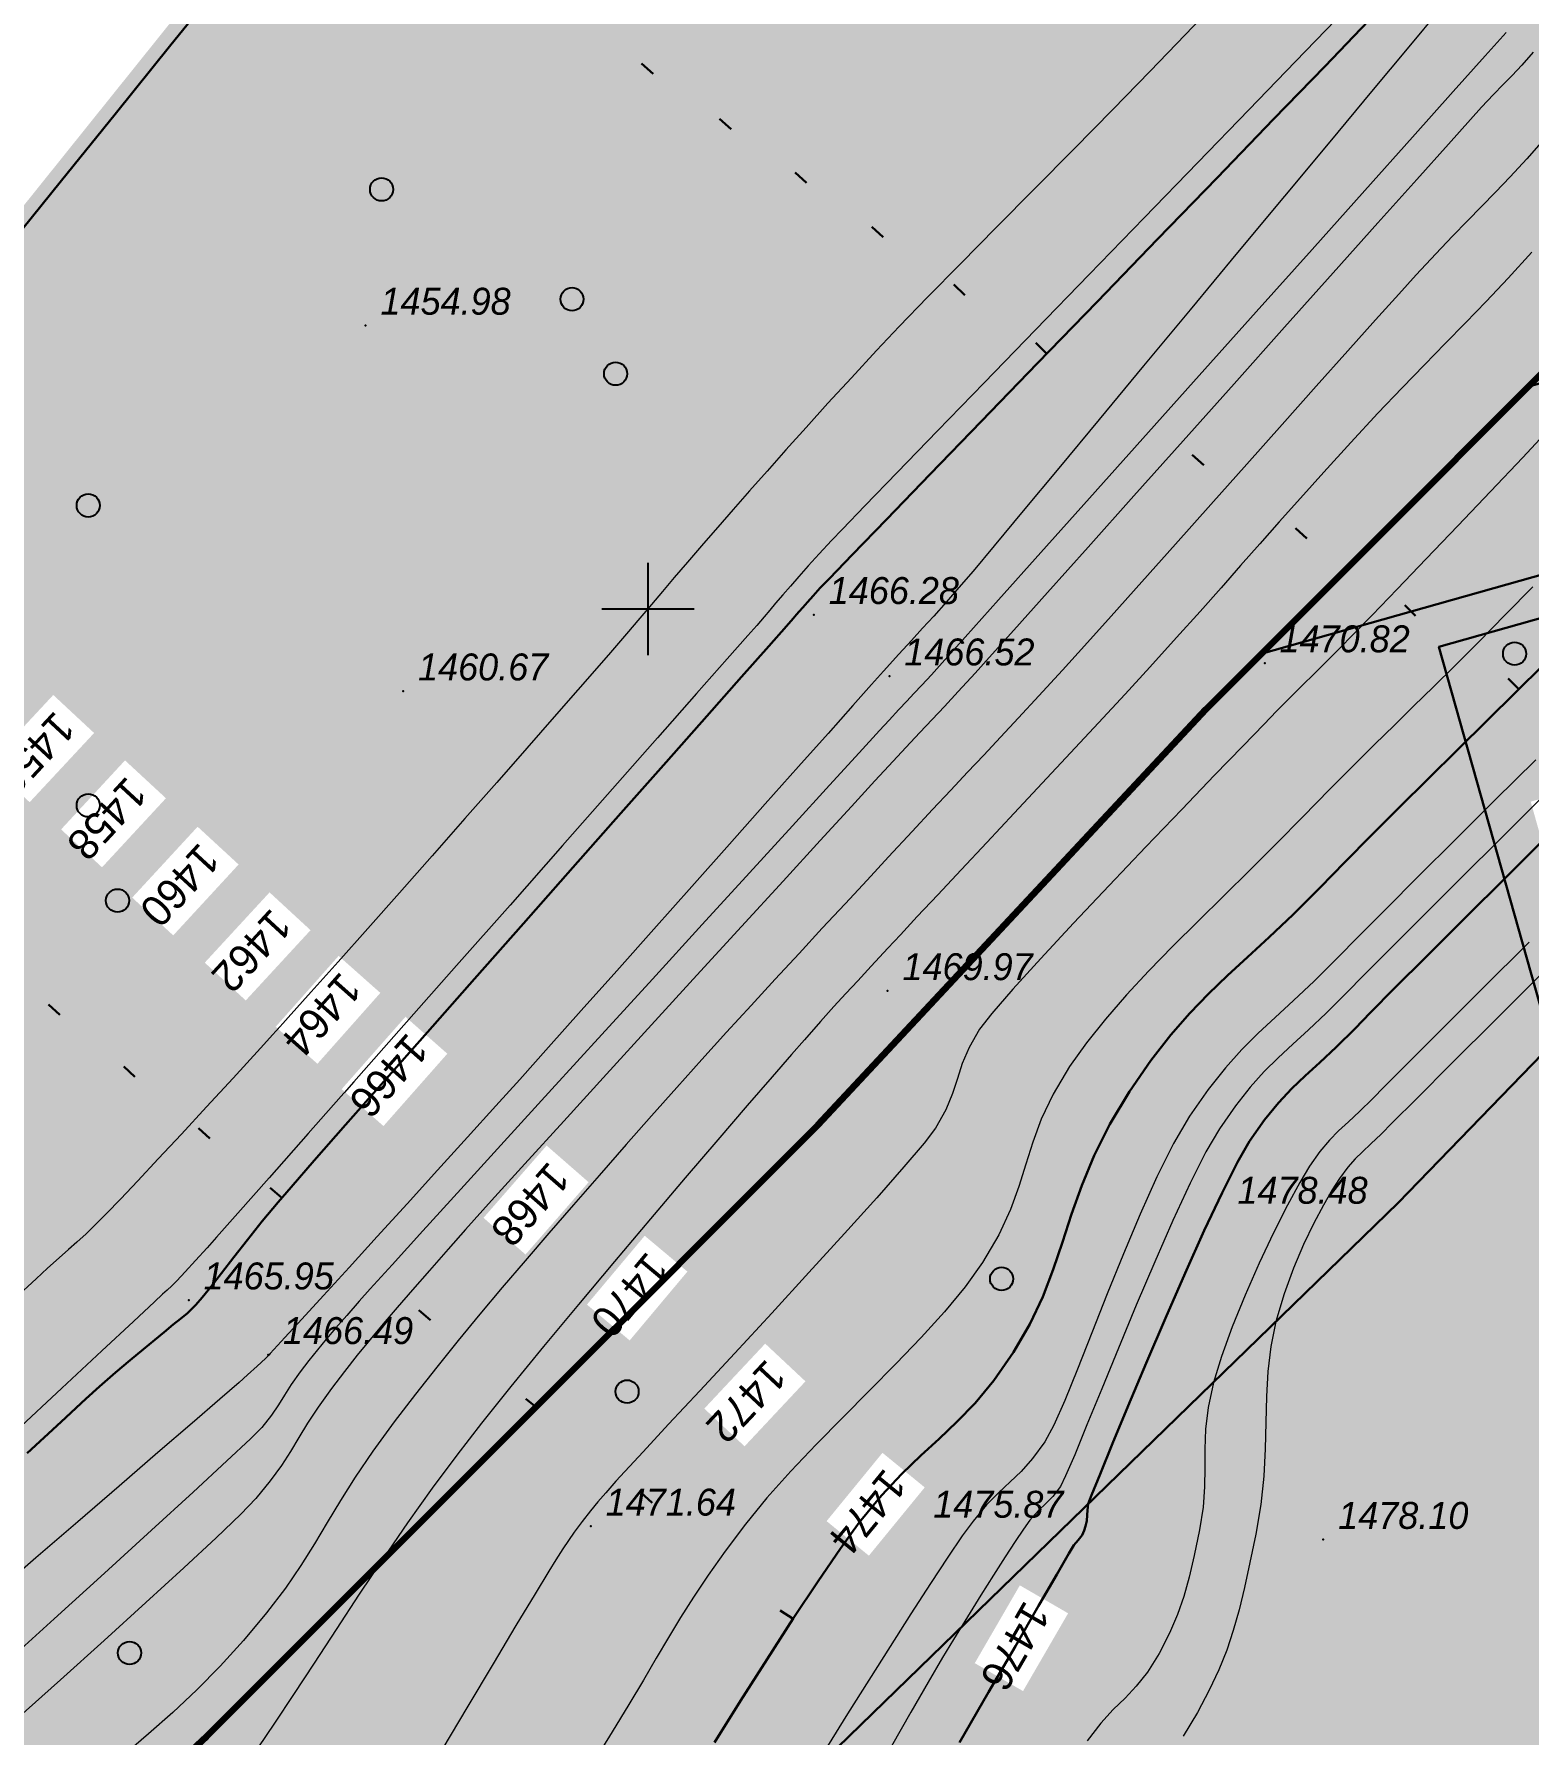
# Model space of a CAD drawing. Header units: millimetres. Extents: x 474337 to 1180020, y 4124662 to 4776603.
# Drawn here: x 704354 to 752906, y 4406961 to 4462213 of the extents above; entities that cross this region are included whole.
import ezdxf

# ---------------------------------------------------------------- set-up
doc = ezdxf.new("R2010")
doc.units = ezdxf.units.MM
doc.header["$PDMODE"] = 32
doc.header["$PDSIZE"] = 0.33
for name, color, linetype in [('(001) Сетка', 92, 'Continuous'), ('(004) Точки рельефа', 7, 'Continuous'), ('(031) Горизонтали', 42, 'Continuous'), ('(038) Деревья', 7, 'Continuous'), ('(040) Ограда', 7, 'Continuous')]:
    doc.layers.add(name, color=color, linetype=linetype)
doc.layers.add('(032) Горизонтали утолщенные', color=32, linetype='Continuous', lineweight=30)
doc.layers.add('(042) Бергштрих11', color=32, linetype='Continuous', lineweight=30)
doc.styles.add('D-431', font='')
doc.styles.add('P-131', font='')
doc.styles.get('D-431').set_extended_font_data('D431', italic=True)
doc.styles.get('P-131').set_extended_font_data('P131')
doc.linetypes.add('ОГРАДА_V_ПРОВ', pattern='A,2.5,["v",Standard,S=1,R=0,X=0,Y=0],5,["v",Standard,S=1,R=180,X=0,Y=0],2.5', length=10)

# ---------------------------------------------------------------- blocks, each defined once
blk = doc.blocks.new('d')
at = {"layer": '(038) Деревья'}
blk.add_ellipse((0, 0), major_axis=(0.265, 0.265), ratio=1, start_param=5.497787, end_param=11.780972, dxfattribs=at)
blk = doc.blocks.new('Setka')
at = {"layer": '(001) Сетка'}
for p, q in [((0, 1.5), (0, -1.5)), ((-1.5, 0), (1.5, 0))]:
    blk.add_line(p, q, dxfattribs=at)

msp = doc.modelspace()

# ---------------------------------------------------------------- hatches: boundary and pattern name
at = {"lineweight": 30}
h = msp.add_hatch(color=74, dxfattribs=at)
h.dxf.hatch_style = 1
h.paths.add_polyline_path([(633175, 4349371), (632445, 4350958), (636357, 4352757), (637141, 4351054), (640648, 4352543), (648947, 4356956), (669587, 4356956), (677876, 4361936), (686916, 4370366), (689024, 4372969), (689326, 4374683), (688120, 4377668), (687868, 4380547), (691128, 4386945), (699101, 4396791), (709954, 4406912), (729810, 4426767), (742406, 4440276), (758684, 4456553), (772811, 4469273), (783394, 4478802), (785866, 4481107), (794074, 4490889), (799709, 4497372), (803431, 4500076), (805225, 4502291), (806413, 4502565), (810168, 4501629), (811415, 4501716), (813289, 4504601), (813465, 4507957), (812972, 4511068), (818452, 4519193), (823656, 4525620), (832236, 4532567), (844049, 4539949), (853922, 4545649), (876870, 4557851), (908020, 4557851), (917859, 4544794), (924047, 4575388), (935917, 4597951), (965442, 4643567), (925088, 4624056), (916353, 4619712), (892616, 4615150), (870021, 4612401), (847687, 4604139), (831189, 4600503), (795360, 4594192), (785632, 4597934), (778244, 4576750), (768574, 4559771), (754716, 4534815), (737097, 4503664), (720556, 4477258), (698516, 4449781), (678903, 4431955), (663271, 4417420), (630887, 4381491), (612878, 4367449), (597764, 4350308), (601698, 4342800), (603635, 4339695), (581991, 4325721), (577817, 4320688), (569860, 4303729), (566258, 4292434), (567003, 4287025), (569794, 4277604), (568791, 4289068), (570228, 4292149), (573306, 4295568), (590395, 4304275), (594338, 4310347), (599670, 4313551), (605802, 4315080), (607943, 4326094), (611205, 4332781), (613371, 4335024), (616991, 4338773), (615686, 4344424), (632566, 4349112)])
at = {"lineweight": 30, "true_color": 0xababab}
h = msp.add_hatch(color=253, dxfattribs=at)
h.dxf.hatch_style = 1
edge = h.paths.add_edge_path()
edge.add_arc((846630, 4561555), 73175, 338.95055, 346.7582, ccw=False)
edge.add_line((914922, 4535273), (911663, 4528011))
edge.add_arc((846808, 4561435), 72961, 318.90504, 332.73521, ccw=False)
edge.add_arc((899642, 4515568), 3000, 224.5229, 315.8135, ccw=False)
edge.add_line((897503, 4513464), (864463, 4551254))
edge.add_line((864463, 4551254), (860836, 4549325))
edge.add_line((860836, 4549325), (895608, 4509554))
edge.add_arc((893205, 4507758), 3000, -36.0724, 36.7572, ccw=False)
edge.add_line((895629, 4505992), (866171, 4470218))
edge.add_arc((864010, 4472299), 3000, 225.8075, 316.0821, ccw=False)
edge.add_line((861919, 4470148), (818734, 4519541))
edge.add_line((818734, 4519541), (818452, 4519193))
edge.add_line((818452, 4519193), (816394, 4516141))
edge.add_line((816394, 4516141), (860071, 4466185))
edge.add_arc((857596, 4464489), 3000, -32.4344, 34.4299, ccw=False)
edge.add_line((860128, 4462880), (845305, 4444879))
edge.add_arc((842989, 4446786), 3000, 225, 320.5299, ccw=False)
edge.add_line((840868, 4444664), (817571, 4467961))
edge.add_arc((816157, 4466547), 2000, 45, 105.7638)
edge.add_line((815614, 4468472), (810446, 4467013))
edge.add_line((810446, 4467013), (808272, 4474712))
edge.add_line((808272, 4474712), (794799, 4470909))
edge.add_line((794799, 4470909), (796972, 4463210))
edge.add_line((796972, 4463210), (797663, 4464444))
edge.add_line((797663, 4464444), (796033, 4470218))
edge.add_line((796033, 4470218), (807582, 4473478))
edge.add_line((807582, 4473478), (809212, 4467704))
edge.add_line((809212, 4467704), (797663, 4464444))
edge.add_line((797663, 4464444), (796972, 4463210))
edge.add_line((796972, 4463210), (752899, 4450768))
edge.add_line((752899, 4450768), (744213, 4442082))
edge.add_line((744213, 4442082), (810151, 4460695))
edge.add_line((810151, 4460695), (811102, 4457327))
edge.add_line((811102, 4457327), (813027, 4457870))
edge.add_line((813027, 4457870), (812076, 4461239))
edge.add_line((812076, 4461239), (813858, 4461742))
edge.add_arc((814402, 4459817), 2000, 45, 105.7638, ccw=False)
edge.add_line((815816, 4461231), (837447, 4439600))
edge.add_arc((835326, 4437479), 3000, -39.4701, 45, ccw=False)
edge.add_line((837641, 4435572), (825729, 4421106))
edge.add_line((825729, 4421106), (817128, 4418678))
edge.add_line((817128, 4418678), (813751, 4430643))
edge.add_line((813751, 4430643), (813489, 4430465))
edge.add_line((813489, 4430465), (810217, 4429542))
edge.add_line((810217, 4429542), (809782, 4431081))
edge.add_line((809782, 4431081), (794846, 4426865))
edge.add_line((794846, 4426865), (795368, 4425016))
edge.add_arc((793960, 4410569), 14516, 77.9187, 84.4334, ccw=False)
edge.add_line((796998, 4424763), (796697, 4425829))
edge.add_line((796697, 4425829), (809901, 4429556))
edge.add_line((809901, 4429556), (813077, 4418307))
edge.add_arc((813584, 4435582), 17282, 232.8228, 268.3162, ccw=False)
edge.add_arc((793960, 4410569), 14516, 50.7638, 84.4334)
edge.add_line((795368, 4425016), (795349, 4425010))
edge.add_line((795349, 4425010), (795386, 4424877))
edge.add_line((795386, 4424877), (792249, 4423992))
edge.add_line((792249, 4423992), (792241, 4424020))
edge.add_line((792241, 4424020), (788391, 4422934))
edge.add_line((788391, 4422934), (788399, 4422905))
edge.add_line((788399, 4422905), (785262, 4422019))
edge.add_line((785262, 4422019), (785224, 4422153))
edge.add_line((785224, 4422153), (785205, 4422147))
edge.add_arc((793960, 4410569), 14516, 127.0942, 160.7638)
edge.add_arc((764153, 4421628), 17282, 303.2114, 338.7046, ccw=False)
edge.add_line((773619, 4407169), (770443, 4418418))
edge.add_line((770443, 4418418), (783647, 4422145))
edge.add_line((783647, 4422145), (783948, 4421079))
edge.add_arc((793960, 4410569), 14516, 127.0942, 133.6088, ccw=False)
edge.add_line((785205, 4422147), (784683, 4423996))
edge.add_line((784683, 4423996), (760700, 4417226))
edge.add_line((760700, 4417226), (759885, 4420113))
edge.add_line((759885, 4420113), (757961, 4419570))
edge.add_line((757961, 4419570), (756222, 4425729))
edge.add_line((756222, 4425729), (758147, 4426273))
edge.add_line((758147, 4426273), (756625, 4431662))
edge.add_line((756625, 4431662), (754701, 4431119))
edge.add_line((754701, 4431119), (752962, 4437278))
edge.add_line((752962, 4437278), (754887, 4437821))
edge.add_line((754887, 4437821), (754343, 4439746))
edge.add_line((754343, 4439746), (757760, 4440711))
edge.add_line((757760, 4440711), (757040, 4443261))
edge.add_line((757040, 4443261), (762429, 4444782))
edge.add_line((762429, 4444782), (763149, 4442232))
edge.add_line((763149, 4442232), (812472, 4456155))
edge.add_line((812472, 4456155), (813246, 4453412))
edge.add_line((813246, 4453412), (815796, 4454132))
edge.add_line((815796, 4454132), (816557, 4451438))
edge.add_line((816557, 4451438), (816846, 4451519))
edge.add_line((816846, 4451519), (817484, 4449257))
edge.add_line((817484, 4449257), (816570, 4448999))
edge.add_line((816570, 4448999), (818309, 4442840))
edge.add_line((818309, 4442840), (816384, 4442297))
edge.add_line((816384, 4442297), (818829, 4433635))
edge.add_line((818829, 4433635), (813054, 4432005))
edge.add_line((813054, 4432005), (813489, 4430465))
edge.add_line((813489, 4430465), (813751, 4430643))
edge.add_line((813751, 4430643), (822605, 4433142))
edge.add_line((822605, 4433142), (815433, 4458550))
edge.add_line((815433, 4458550), (811102, 4457327))
edge.add_line((811102, 4457327), (764185, 4444083))
edge.add_line((764185, 4444083), (763600, 4446152))
edge.add_line((763600, 4446152), (749983, 4442308))
edge.add_line((749983, 4442308), (757740, 4414832))
edge.add_line((757740, 4414832), (766594, 4417331))
edge.add_line((766594, 4417331), (769971, 4405366))
edge.add_line((769971, 4405366), (755467, 4401266))
edge.add_arc((757861, 4391958), 9611, 104.4217, 160.5835)
edge.add_line((748796, 4395153), (732354, 4346129))
edge.add_arc((729465, 4346937), 3000, 217.13, 344.3655, ccw=False)
edge.add_line((727073, 4345126), (704536, 4370904))
edge.add_line((704536, 4370904), (709806, 4375511))
edge.add_line((709806, 4375511), (707173, 4378522))
edge.add_line((707173, 4378522), (703409, 4375231))
edge.add_line((703409, 4375231), (700484, 4378577))
edge.add_line((700484, 4378577), (694461, 4373311))
edge.add_line((694461, 4373311), (698147, 4369095))
edge.add_line((698147, 4369095), (692877, 4364488))
edge.add_line((692877, 4364488), (695510, 4361477))
edge.add_line((695510, 4361477), (702286, 4367401))
edge.add_line((702286, 4367401), (726650, 4339533))
edge.add_arc((724261, 4337719), 3000, -25.6066, 37.2074, ccw=False)
edge.add_line((726966, 4336422), (703051, 4296775))
edge.add_arc((700608, 4298516), 3000, 284.004, 324.5226, ccw=False)
edge.add_arc((702314, 4289686), 6000, 99.4004, 114.7492)
edge.add_arc((698821, 4297970), 3000, 225.2666, 289.0719, ccw=False)
edge.add_line((696710, 4295839), (659800, 4338056))
edge.add_line((659800, 4338056), (662811, 4340688))
edge.add_line((662811, 4340688), (658354, 4345786))
edge.add_line((658354, 4345786), (652332, 4340521))
edge.add_line((652332, 4340521), (696718, 4289752))
edge.add_arc((694232, 4287990), 3047, -22.6604, 35.3267, ccw=False)
edge.add_line((697044, 4286817), (694123, 4282038))
edge.add_line((694123, 4282038), (683636, 4279308))
edge.add_line((683636, 4279308), (676831, 4275960))
edge.add_line((676831, 4275960), (665093, 4272980))
edge.add_line((665093, 4272980), (665247, 4271892))
edge.add_line((665247, 4271892), (652756, 4270586))
edge.add_line((652756, 4270586), (647043, 4269815))
edge.add_line((647043, 4269815), (646667, 4270703))
edge.add_line((646667, 4270703), (639481, 4269737))
edge.add_line((639481, 4269737), (640340, 4263755))
edge.add_line((640340, 4263755), (648547, 4264617))
edge.add_line((648547, 4264617), (669846, 4269535))
edge.add_line((669846, 4269535), (686295, 4271847))
edge.add_line((686295, 4271847), (694953, 4272300))
edge.add_line((694953, 4272300), (703359, 4278482))
edge.add_arc((704876, 4281071), 3000, 110.7792, 239.6422, ccw=False)
edge.add_arc((702314, 4289686), 6000, 284.4559, 323.9166)
edge.add_arc((709490, 4284259), 3000, 104.1085, 140.8735, ccw=False)
edge.add_line((708759, 4287168), (730309, 4291510))
edge.add_line((730309, 4291510), (737602, 4291510))
edge.add_line((737602, 4291510), (745207, 4292082))
edge.add_line((745207, 4292082), (744853, 4300533))
edge.add_line((744853, 4300533), (748184, 4300782))
edge.add_line((748184, 4300782), (748139, 4301380))
edge.add_line((748139, 4301380), (752527, 4301708))
edge.add_line((752527, 4301708), (752229, 4305697))
edge.add_line((752229, 4305697), (757215, 4306069))
edge.add_line((757215, 4306069), (756161, 4320184))
edge.add_line((756161, 4320184), (753169, 4319961))
edge.add_line((753169, 4319961), (751692, 4319595))
edge.add_line((751692, 4319595), (751785, 4318354))
edge.add_line((751785, 4318354), (754777, 4318577))
edge.add_line((754777, 4318577), (755560, 4308096))
edge.add_line((755560, 4308096), (752566, 4307873))
edge.add_line((752566, 4307873), (752616, 4307230))
edge.add_line((752616, 4307230), (750622, 4307081))
edge.add_line((750622, 4307081), (750920, 4303092))
edge.add_line((750920, 4303092), (746532, 4302764))
edge.add_line((746532, 4302764), (746577, 4302166))
edge.add_line((746577, 4302166), (743984, 4301972))
edge.add_line((743984, 4301972), (743939, 4302570))
edge.add_line((743939, 4302570), (739551, 4302242))
edge.add_line((739551, 4302242), (739253, 4306231))
edge.add_line((739253, 4306231), (737259, 4306082))
edge.add_line((737259, 4306082), (736335, 4318448))
edge.add_line((736335, 4318448), (742318, 4318895))
edge.add_line((742318, 4318895), (742281, 4319394))
edge.add_line((742281, 4319394), (742905, 4320443))
edge.add_line((742905, 4320443), (744899, 4320592))
edge.add_line((744899, 4320592), (745672, 4319647))
edge.add_line((745672, 4319647), (745709, 4319148))
edge.add_line((745709, 4319148), (751692, 4319595))
edge.add_line((751692, 4319595), (753169, 4319961))
edge.add_line((753169, 4319961), (753076, 4321203))
edge.add_line((753076, 4321203), (746725, 4320728))
edge.add_line((746725, 4320728), (745566, 4322146))
edge.add_line((745566, 4322146), (742014, 4321881))
edge.add_line((742014, 4321881), (741079, 4320306))
edge.add_line((741079, 4320306), (734727, 4319832))
edge.add_line((734727, 4319832), (736178, 4300410))
edge.add_line((736178, 4300410), (731830, 4300020))
edge.add_line((731830, 4300020), (732178, 4296180))
edge.add_line((732178, 4296180), (712868, 4292077))
edge.add_arc((712518, 4295056), 3000, 152.4555, 276.6998, ccw=False)
edge.add_line((709858, 4296443), (728947, 4328090))
edge.add_line((728947, 4328090), (737248, 4341852))
edge.add_line((737248, 4341852), (754628, 4393186))
edge.add_arc((757551, 4392511), 3000, 103.3857, 167.0003, ccw=False)
edge.add_line((756856, 4395429), (776555, 4400990))
edge.add_line((776555, 4400990), (778608, 4401569))
edge.add_line((778608, 4401569), (785073, 4403394))
edge.add_arc((793330, 4412799), 12516, 228.7168, 342.8108)
edge.add_line((805287, 4409101), (811751, 4410925))
edge.add_line((811751, 4410925), (813805, 4411505))
edge.add_line((813805, 4411505), (828712, 4415713))
edge.add_arc((829328, 4412777), 3000, 38.6211, 101.8582, ccw=False)
edge.add_line((831672, 4414650), (881499, 4357658))
edge.add_arc((879138, 4355808), 3000, -88.4843, 38.0734, ccw=False)
edge.add_line((879217, 4352809), (891486, 4356908))
edge.add_arc((889489, 4359147), 3000, 217.5619, 311.7461, ccw=False)
edge.add_line((887111, 4357318), (833941, 4418132))
edge.add_arc((836368, 4419896), 3000, 146.8801, 216.0119, ccw=False)
edge.add_line((833855, 4421535), (863339, 4457341))
edge.add_arc((865574, 4455339), 3000, 44.3167, 138.1476, ccw=False)
edge.add_line((867721, 4457435), (923483, 4393654))
edge.add_line((923483, 4393654), (925932, 4396930))
edge.add_line((925932, 4396930), (869568, 4461398))
edge.add_arc((871998, 4463158), 3000, 145.9955, 215.9097, ccw=False)
edge.add_line((869511, 4464836), (899025, 4500676))
edge.add_arc((901198, 4498608), 3000, 44.0403, 136.4148, ccw=False)
edge.add_line((903354, 4500694), (933899, 4465758))
edge.add_arc((931511, 4463941), 3000, 0.9579, 37.2764, ccw=False)
edge.add_line((934511, 4463991), (931120, 4398983))
edge.add_arc((928120, 4398983), 3000, -136.8264, 0, ccw=False)
edge.add_line((925932, 4396930), (923483, 4393654))
edge.add_arc((921083, 4391854), 3000, -38.3059, 36.865, ccw=False)
edge.add_line((923437, 4389995), (891486, 4356908))
edge.add_line((891486, 4356908), (879217, 4352809))
edge.add_line((879217, 4352809), (814888, 4352574))
edge.add_line((814888, 4352574), (813746, 4353711))
edge.add_line((813746, 4353711), (817312, 4357291))
edge.add_line((817312, 4357291), (816782, 4359168))
edge.add_line((816782, 4359168), (812542, 4354911))
edge.add_line((812542, 4354911), (810569, 4356876))
edge.add_line((810569, 4356876), (808967, 4356778))
edge.add_line((808967, 4356778), (813194, 4352568))
edge.add_line((813194, 4352568), (796664, 4352507))
edge.add_arc((796894, 4343510), 9000, 91.4667, 154.1763)
edge.add_line((788793, 4347431), (783940, 4335881))
edge.add_line((783940, 4335881), (772511, 4291780))
edge.add_arc((728781, 4294253), 43799, 325.1348, 356.7639, ccw=False)
edge.add_line((764719, 4269215), (758526, 4257901))
edge.add_line((758526, 4257901), (750513, 4251709))
edge.add_line((750513, 4251709), (749940, 4251152))
edge.add_line((749940, 4251152), (747140, 4251095))
edge.add_line((747140, 4251095), (741078, 4252609))
edge.add_line((741078, 4252609), (738521, 4253544))
edge.add_line((738521, 4253544), (734561, 4255492))
edge.add_line((734561, 4255492), (728743, 4260608))
edge.add_line((728743, 4260608), (731893, 4264483))
edge.add_line((731893, 4264483), (726481, 4268647))
edge.add_line((726481, 4268647), (726181, 4268299))
edge.add_line((726181, 4268299), (714482, 4278402))
edge.add_line((714482, 4278402), (710244, 4275551))
edge.add_line((710244, 4275551), (703359, 4278482))
edge.add_line((703359, 4278482), (694953, 4272300))
edge.add_line((694953, 4272300), (698655, 4271846))
edge.add_line((698655, 4271846), (700577, 4271258))
edge.add_line((700577, 4271258), (705283, 4268756))
edge.add_line((705283, 4268756), (725662, 4253949))
edge.add_line((725662, 4253949), (730039, 4249089))
edge.add_line((730039, 4249089), (733169, 4246730))
edge.add_line((733169, 4246730), (742012, 4244851))
edge.add_line((742012, 4244851), (746646, 4244199))
edge.add_line((746646, 4244199), (747370, 4244225))
edge.add_line((747370, 4244225), (761633, 4255247))
edge.add_line((761633, 4255247), (768126, 4267110))
edge.add_arc((728781, 4294253), 47799, 325.3989, 356.2796)
edge.add_line((776480, 4291151), (787739, 4334598))
edge.add_line((787739, 4334598), (792434, 4345769))
edge.add_arc((796894, 4343510), 5000, 91.8962, 153.1405, ccw=False)
edge.add_line((796729, 4348507), (889261, 4348846))
edge.add_line((889261, 4348846), (934962, 4396171))
edge.add_line((934962, 4396171), (940611, 4503952))
edge.add_arc((933611, 4503957), 7000, 359.9657, 395.1615)
edge.add_line((939334, 4507988), (937696, 4510161))
edge.add_line((937696, 4510161), (941689, 4513170))
edge.add_line((941689, 4513170), (934467, 4522754))
edge.add_line((934467, 4522754), (930474, 4519745))
edge.add_line((930474, 4519745), (926903, 4524484))
edge.add_line((926903, 4524484), (922525, 4523647))
edge.add_line((922525, 4523647), (936092, 4505642))
edge.add_arc((933611, 4503957), 3000, 1.5308, 34.1915, ccw=False)
edge.add_line((936610, 4504037), (935234, 4477793))
edge.add_arc((932269, 4478250), 3000, 224.1493, 351.2398, ccw=False)
edge.add_line((930117, 4476160), (905225, 4504632))
edge.add_arc((907637, 4506416), 3000, 141.5212, 216.4928, ccw=False)
edge.add_line((905288, 4508282), (917989, 4523706))
edge.add_arc((920231, 4521713), 3000, 40.1218, 138.3797, ccw=False)
edge.add_line((922525, 4523647), (926903, 4524484))
edge.add_arc((929486, 4526009), 3000, 136.9754, 210.5573, ccw=False)
edge.add_arc((922275, 4533630), 7500, 311.9949, 332.1855)
edge.add_line((928908, 4530131), (917859, 4544794))
at = {"lineweight": 30}
h = msp.add_hatch(color=74, dxfattribs=at)
h.dxf.hatch_style = 1
edge = h.paths.add_edge_path()
edge.add_line((698978, 4377261), (700484, 4378577))
edge.add_line((700484, 4378577), (703409, 4375231))
edge.add_line((703409, 4375231), (707173, 4378522))
edge.add_line((707173, 4378522), (718014, 4388000))
edge.add_line((718014, 4388000), (721700, 4383785))
edge.add_line((721700, 4383785), (720194, 4382468))
edge.add_line((720194, 4382468), (723222, 4379005))
edge.add_line((723222, 4379005), (715393, 4372160))
edge.add_line((715393, 4372160), (712365, 4375623))
edge.add_line((712365, 4375623), (710859, 4374306))
edge.add_line((710859, 4374306), (709806, 4375511))
edge.add_line((709806, 4375511), (704536, 4370904))
edge.add_line((704536, 4370904), (714541, 4359460))
edge.add_line((714541, 4359460), (719811, 4364068))
edge.add_line((719811, 4364068), (730652, 4373546))
edge.add_line((730652, 4373546), (734338, 4369330))
edge.add_line((734338, 4369330), (732832, 4368014))
edge.add_line((732832, 4368014), (735860, 4364551))
edge.add_line((735860, 4364551), (728030, 4357705))
edge.add_line((728030, 4357705), (725002, 4361168))
edge.add_line((725002, 4361168), (723497, 4359852))
edge.add_line((723497, 4359852), (722443, 4361056))
edge.add_line((722443, 4361056), (717174, 4356449))
edge.add_line((717174, 4356449), (727073, 4345126))
edge.add_arc((729465, 4346937), 3000, 217.13, 344.3655)
edge.add_line((732354, 4346129), (748796, 4395153))
edge.add_arc((757861, 4391958), 9611, 104.4217, 160.5835, ccw=False)
edge.add_line((755467, 4401266), (769971, 4405366))
edge.add_line((769971, 4405366), (766594, 4417331))
edge.add_line((766594, 4417331), (757740, 4414832))
edge.add_line((757740, 4414832), (749983, 4442308))
edge.add_line((749983, 4442308), (763600, 4446152))
edge.add_line((763600, 4446152), (764185, 4444083))
edge.add_line((764185, 4444083), (811102, 4457327))
edge.add_line((811102, 4457327), (810151, 4460695))
edge.add_line((810151, 4460695), (744213, 4442082))
edge.add_line((744213, 4442082), (742406, 4440276))
edge.add_line((742406, 4440276), (729810, 4426767))
edge.add_line((729810, 4426767), (709954, 4406912))
edge.add_line((709954, 4406912), (699101, 4396791))
edge.add_line((699101, 4396791), (691128, 4386945))
edge.add_line((691128, 4386945), (690901, 4386499))
edge.add_line((690901, 4386499), (698978, 4377261))
edge = h.paths.add_edge_path()
edge.add_arc((842989, 4446786), 3000, 225, 320.5299)
edge.add_line((845305, 4444879), (860128, 4462880))
edge.add_arc((857596, 4464489), 3000, 327.5656, 394.4299)
edge.add_line((860071, 4466185), (857994, 4468560))
edge.add_line((857994, 4468560), (851219, 4462636))
edge.add_line((851219, 4462636), (851614, 4462184))
edge.add_line((851614, 4462184), (843784, 4455339))
edge.add_line((843784, 4455339), (840756, 4458802))
edge.add_line((840756, 4458802), (839251, 4457485))
edge.add_line((839251, 4457485), (835565, 4461701))
edge.add_line((835565, 4461701), (846406, 4471179))
edge.add_line((846406, 4471179), (850092, 4466963))
edge.add_line((850092, 4466963), (855361, 4471571))
edge.add_line((855361, 4471571), (845357, 4483014))
edge.add_line((845357, 4483014), (838581, 4477090))
edge.add_line((838581, 4477090), (838976, 4476639))
edge.add_line((838976, 4476639), (831147, 4469793))
edge.add_line((831147, 4469793), (828119, 4473256))
edge.add_line((828119, 4473256), (826613, 4471940))
edge.add_line((826613, 4471940), (822927, 4476156))
edge.add_line((822927, 4476156), (833768, 4485634))
edge.add_line((833768, 4485634), (837454, 4481418))
edge.add_line((837454, 4481418), (842724, 4486025))
edge.add_line((842724, 4486025), (832719, 4497469))
edge.add_line((832719, 4497469), (825944, 4491545))
edge.add_line((825944, 4491545), (826339, 4491093))
edge.add_line((826339, 4491093), (818509, 4484248))
edge.add_line((818509, 4484248), (815481, 4487711))
edge.add_line((815481, 4487711), (813976, 4486394))
edge.add_line((813976, 4486394), (810290, 4490610))
edge.add_line((810290, 4490610), (821131, 4500088))
edge.add_line((821131, 4500088), (824817, 4495873))
edge.add_line((824817, 4495873), (830087, 4500480))
edge.add_line((830087, 4500480), (816394, 4516141))
edge.add_line((816394, 4516141), (812972, 4511068))
edge.add_line((812972, 4511068), (813465, 4507957))
edge.add_line((813465, 4507957), (813289, 4504601))
edge.add_line((813289, 4504601), (811415, 4501716))
edge.add_line((811415, 4501716), (810168, 4501629))
edge.add_line((810168, 4501629), (806413, 4502565))
edge.add_line((806413, 4502565), (805225, 4502291))
edge.add_line((805225, 4502291), (803431, 4500076))
edge.add_line((803431, 4500076), (799709, 4497372))
edge.add_line((799709, 4497372), (794074, 4490889))
edge.add_line((794074, 4490889), (785866, 4481107))
edge.add_line((785866, 4481107), (783394, 4478802))
edge.add_line((783394, 4478802), (772811, 4469273))
edge.add_line((772811, 4469273), (758684, 4456553))
edge.add_line((758684, 4456553), (752899, 4450768))
edge.add_line((752899, 4450768), (796972, 4463210))
edge.add_line((796972, 4463210), (794799, 4470909))
edge.add_line((794799, 4470909), (808272, 4474712))
edge.add_line((808272, 4474712), (810446, 4467013))
edge.add_line((810446, 4467013), (815614, 4468472))
edge.add_arc((816157, 4466547), 2000, 45, 105.7638, ccw=False)
edge.add_line((817571, 4467961), (840868, 4444664))

# ---------------------------------------------------------------- linework, layer by layer
at = {"layer": '(004) Точки рельефа', "linetype": 'ByBlock', "lineweight": -2}
for p in [(715123, 4452748, 1453472), (729682, 4443350, 1464772), (744323, 4441782, 1469306), (732135, 4441355, 1465009), (716343, 4440868, 1459159), (732077, 4431132, 1468458), (748657, 4424245, 1476967), (709378, 4421086, 1464443), (711956, 4419311, 1464979), (722439, 4413739, 1470131), (738067, 4413956, 1474361), (746227, 4413308, 1476588)]:
    msp.add_point(p, dxfattribs=at)
at = {"layer": '(031) Горизонтали', "color": 42, "linetype": 'Continuous', "lineweight": 0}
for points, elevation in [([(752910, 4432716), (751380, 4431189), (750048, 4429859), (748973, 4428784), (748211, 4428021), (747822, 4427626), (747400, 4427209), (747042, 4426878), (746725, 4426585), (746425, 4426280), (746117, 4425915), (745779, 4425441), (745459, 4424909), (745061, 4424169), (744614, 4423276), (744147, 4422283), (743689, 4421246), (743268, 4420220), (742915, 4419258), (742657, 4418416), (742484, 4417604), (742400, 4416894), (742374, 4416250), (742374, 4415637), (742367, 4415019), (742322, 4414361), (742205, 4413628), (742030, 4412794), (741868, 4412088), (741696, 4411462), (741492, 4410872), (741232, 4410270), (740893, 4409611), (740517, 4409004), (740152, 4408545), (739786, 4408162), (739406, 4407786), (739001, 4407345), (738557, 4406768)], 1475490), ([(753508, 4431883), (751837, 4430215), (750395, 4428775), (749248, 4427629), (748462, 4426843), (748104, 4426482), (747775, 4426158), (747503, 4425908), (747260, 4425675), (747019, 4425403), (746753, 4425036), (746518, 4424664), (746234, 4424176), (745917, 4423583), (745587, 4422896), (745261, 4422127), (744955, 4421287), (744688, 4420389), (744520, 4419582), (744425, 4418771), (744378, 4417951), (744356, 4417115), (744334, 4416257), (744290, 4415369), (744199, 4414447), (744037, 4413482), (743844, 4412560), (743667, 4411751), (743491, 4411027), (743302, 4410359), (743088, 4409719), (742832, 4409080), (742522, 4408412), (742143, 4407688), (741677, 4406923)], 1475990)]:
    msp.add_lwpolyline(points, dxfattribs=dict(at, elevation=elevation))
at = {"layer": '(032) Горизонтали утолщенные', "color": 32, "linetype": 'Continuous', "lineweight": 30, "elevation": 1446490}
msp.add_lwpolyline([(703630, 4455451), (705247, 4457454), (706987, 4459611), (708802, 4461860), (710641, 4464140)], dxfattribs=at)
at = {"layer": '(040) Ограда', "linetype": 'ОГРАДА_V_ПРОВ', "elevation": 1477390, "flags": 128}
msp.add_lwpolyline([(791734, 4465641), (770795, 4447101), (748657, 4424245), (704494, 4381337), (704494, 4381337), (664554, 4352300), (643132, 4345328)], dxfattribs=at)
at = {"layer": '(042) Бергштрих11', "color": 32, "linetype": 'Continuous', "lineweight": 30}
for p, q in [((724464, 4460923, 1454490), (724088, 4461253, 1454490)), ((726990, 4459126, 1456490), (726618, 4459460, 1456490)), ((729446, 4457379, 1458490), (729074, 4457713, 1458490)), ((731934, 4455609, 1460490), (731566, 4455947, 1460490)), ((734584, 4453725, 1462490), (734227, 4454075, 1462490)), ((737248, 4451830, 1464490), (736889, 4452177, 1464490)), ((742341, 4448207, 1466490), (741968, 4448540, 1466490)), ((745692, 4445824, 1468490), (745323, 4446161, 1468490)), ((749226, 4443310, 1470490), (748870, 4443661, 1470490)), ((752577, 4440927, 1472490), (752226, 4441282, 1472490)), ((705188, 4430353, 1458490), (704822, 4430694, 1458490)), ((707633, 4428339, 1460490), (707267, 4428680, 1460490)), ((710068, 4426334, 1462490), (709700, 4426673, 1462490)), ((712403, 4424412, 1464490), (712024, 4424738, 1464490)), ((717231, 4420436, 1466490), (716846, 4420755, 1466490)), ((720720, 4417563, 1468490), (720330, 4417876, 1468490)), ((724434, 4414505, 1470490), (724066, 4414843, 1470490)), ((729009, 4410738, 1472490), (728589, 4411009, 1472490))]:
    msp.add_line(p, q, dxfattribs=at)
at = {"lineweight": 30, "elevation": 1369405}
msp.add_lwpolyline([(825729, 4421106), (837641, 4435572, 0.386219), (837447, 4439600), (815816, 4461231, 0.271524), (813858, 4461742), (812076, 4461239), (813027, 4457870), (811102, 4457327), (810151, 4460695), (744213, 4442082), (752899, 4450768), (796972, 4463210), (794799, 4470909), (808272, 4474712), (810446, 4467013), (815614, 4468472, -0.271524), (817571, 4467961), (840868, 4444664, 0.442773), (845305, 4444879), (860128, 4462880)], format="xyb", dxfattribs=at)
at = {"lineweight": 30, "elevation": 1453698}
msp.add_lwpolyline([(769971, 4405366), (766594, 4417331), (757740, 4414832), (749983, 4442308), (763600, 4446152), (764185, 4444083), (815433, 4458550), (822605, 4433142), (813751, 4430643), (817128, 4418678)], dxfattribs=at)

# ---------------------------------------------------------------- block references
at = {"layer": '(001) Сетка', "xscale": 999.9999999813735, "yscale": 999.9999999813735, "zscale": 999.9999999813735}
msp.add_blockref('Setka', (724291, 4443540, -1510), dxfattribs=at)
at = {"layer": '(038) Деревья', "linetype": 'Continuous', "xscale": 999.9999999813735, "yscale": 999.9999999813735, "zscale": 999.9999999813735}
for p in [(715641, 4457165, -1510), (721826, 4453600, -1510), (723242, 4451177, -1510), (706114, 4446899, -1510), (752438, 4442085, -1510), (735778, 4421777, -1510), (723616, 4418114, -1510), (707455, 4409625, -1510)]:
    msp.add_blockref('d', p, dxfattribs=at)

# ---------------------------------------------------------------- texts
at = {"layer": '(004) Точки рельефа', "linetype": 'ByBlock', "char_height": 875, "attachment_point": 4, "rotation": 0, "style": 'D-431'}
for s, insert in [('1454.98', (715605, 4453527, 1453472)), ('1466.28', (730164, 4444129, 1464772)), ('1470.82', (744805, 4442561, 1469306)), ('1466.52', (732617, 4442134, 1465009)), ('1460.67', (716825, 4441647, 1459159)), ('1469.97', (732559, 4431911, 1468458)), ('1478.48', (743438, 4424648, 1476967)), ('1465.95', (709860, 4421865, 1464443)), ('1466.49', (712438, 4420090, 1464979)), ('1471.64', (722920, 4414518, 1470131)), ('1475.87', (733557, 4414449, 1474361)), ('1478.10', (746709, 4414087, 1476588))]:
    msp.add_mtext(s, dxfattribs=dict(at, insert=insert))

# ---------------------------------------------------------------- next in the draw order: wipeouts: each hides what was drawn before it
for points, z in [([(704979, 4440743), (702885, 4438494), (704211, 4437260), (706305, 4439508)], 1454490), ([(721002, 4426107), (718952, 4423759), (720317, 4422568), (722366, 4424917)], 1466490), ([(728100, 4419673), (726123, 4417563), (727431, 4416338), (729408, 4418448)], 1470490), ([(731909, 4416126), (730095, 4413908), (731468, 4412785), (733282, 4415003)], 1472490), ([(736371, 4411822), (734907, 4409294), (736474, 4408387), (737938, 4410914)], 1474490)]:
    msp.add_wipeout(points).translate(0, 0, z).dxf.layer = '(032) Горизонтали утолщенные'

# ---------------------------------------------------------------- next in the draw order: linework, layer by layer
at = {"layer": '(031) Горизонтали', "color": 42, "linetype": 'Continuous', "lineweight": 0}
for points, elevation in [([(753124, 4438635), (751802, 4437323), (750519, 4436048), (749320, 4434854), (748252, 4433786), (747360, 4432888), (746690, 4432204), (745929, 4431443), (745261, 4430814), (744663, 4430267), (744110, 4429753), (743579, 4429224), (743046, 4428632), (742489, 4427926), (741882, 4427059), (741360, 4426173), (740820, 4425095), (740274, 4423883), (739733, 4422595), (739206, 4421288), (738707, 4420020), (738243, 4418849), (737828, 4417831), (737471, 4417025), (737184, 4416488), (736787, 4415938), (736417, 4415524), (736057, 4415179), (735687, 4414838), (735291, 4414438), (734852, 4413911), (734502, 4413427), (734033, 4412735), (733468, 4411879), (732834, 4410899), (732157, 4409839), (731461, 4408741), (730774, 4407647), (730119, 4406600)], 1473490), ([(753434, 4437520), (752023, 4436117), (750680, 4434780), (749454, 4433557), (748395, 4432498), (747551, 4431649), (746973, 4431059), (746322, 4430408), (745750, 4429869), (745237, 4429401), (744763, 4428961), (744309, 4428508), (743853, 4428001), (743376, 4427397), (742857, 4426655), (742416, 4425900), (741903, 4424882), (741340, 4423668), (740750, 4422327), (740153, 4420925), (739573, 4419530), (739032, 4418210), (738551, 4417033), (738152, 4416066), (737858, 4415376), (737691, 4415033), (737443, 4414706), (737212, 4414476), (736972, 4414251), (736699, 4413937), (736493, 4413650), (736220, 4413247), (735892, 4412743), (735517, 4412157), (735107, 4411504), (734669, 4410802), (734215, 4410068), (733860, 4409476), (733393, 4408674), (732832, 4407703), (732200, 4406603)], 1473990)]:
    msp.add_lwpolyline(points, dxfattribs=dict(at, elevation=elevation))
at = {"layer": '(032) Горизонтали утолщенные', "color": 32, "linetype": 'Continuous', "lineweight": 30}
for points, elevation in [([(753383, 4441724), (752482, 4440832), (751545, 4439909), (750591, 4438968), (749636, 4438024), (748695, 4437090), (747785, 4436181), (746923, 4435311), (746125, 4434493), (745249, 4433615), (744470, 4432874), (743765, 4432227), (743114, 4431630), (742496, 4431040), (741890, 4430412), (741275, 4429703), (740630, 4428870), (739934, 4427868), (739288, 4426799), (738783, 4425784), (738383, 4424815), (738053, 4423881), (737755, 4422973), (737453, 4422080), (737113, 4421193), (736697, 4420302), (736169, 4419398), (735523, 4418480), (734915, 4417744), (734328, 4417132), (733746, 4416584), (733154, 4416042), (732536, 4415447), (731875, 4414739), (731157, 4413860), (730542, 4413018), (729817, 4411960), (729013, 4410744), (728162, 4409427), (727298, 4408065), (726453, 4406716)], 1472490), ([(753658, 4436317), (752186, 4434852), (750810, 4433480), (749579, 4432251), (748543, 4431215), (747752, 4430420), (747256, 4429915), (746642, 4429304), (746112, 4428809), (745640, 4428377), (745200, 4427957), (744769, 4427497), (744321, 4426946), (743831, 4426250), (743437, 4425568), (742937, 4424573), (742360, 4423345), (741737, 4421959), (741097, 4420497), (740471, 4419034), (739889, 4417651), (739380, 4416424), (738975, 4415432), (738703, 4414755), (738594, 4414469), (738563, 4414268), (738562, 4414102), (738542, 4413918), (738504, 4413741), (738460, 4413602), (738392, 4413457), (738264, 4413290), (738123, 4413130), (737965, 4412861), (737570, 4412178), (736977, 4411151), (736226, 4409851), (735356, 4408348), (734406, 4406714)], 1474490)]:
    msp.add_lwpolyline(points, dxfattribs=dict(at, elevation=elevation))

# ---------------------------------------------------------------- next in the draw order: texts
at = {"layer": '(032) Горизонтали утолщенные', "style": 'P-131'}
for s, rotation, p in [('1468', 228.8856, (721080, 4425636, 1466490)), ('1472', 226.8662, (728147, 4419212, 1470490)), ('1474', 230.7252, (731987, 4415669, 1472490)), ('1476', 239.9253, (736538, 4411374, 1474490))]:
    msp.add_text(s, height=1000, rotation=rotation, dxfattribs=at).set_placement(p)

# ---------------------------------------------------------------- next in the draw order: wipeouts: each hides what was drawn before it
for points, z in [([(707309, 4438619), (705233, 4436376), (706562, 4435146), (708638, 4437389)], 1456490), ([(724187, 4423177), (722311, 4420941), (723699, 4419777), (725574, 4422014)], 1468490)]:
    msp.add_wipeout(points).translate(0, 0, z).dxf.layer = '(032) Горизонтали утолщенные'

# ---------------------------------------------------------------- next in the draw order: linework, layer by layer
at = {"layer": '(031) Горизонтали', "color": 42, "linetype": 'Continuous', "lineweight": 0, "elevation": 1471490}
msp.add_lwpolyline([(753026, 4444257), (752142, 4443353), (751262, 4442457), (750493, 4441685), (749803, 4441004), (749161, 4440376), (748534, 4439765), (747892, 4439137), (747203, 4438454), (746436, 4437681), (745559, 4436782), (744705, 4435914), (743847, 4435061), (742995, 4434224), (742157, 4433400), (741344, 4432588), (740565, 4431788), (739830, 4430998), (739149, 4430217), (738531, 4429444), (737986, 4428678), (737449, 4427778), (737067, 4426969), (736789, 4426219), (736563, 4425499), (736338, 4424778), (736063, 4424026), (735686, 4423212), (735154, 4422308), (734592, 4421523), (733921, 4420710), (733165, 4419874), (732347, 4419020), (731491, 4418153), (730620, 4417279), (729758, 4416402), (728929, 4415528), (728155, 4414662), (727462, 4413809), (726804, 4412930), (726250, 4412151), (725775, 4411443), (725353, 4410777), (724957, 4410125), (724563, 4409456), (724145, 4408743), (723677, 4407956), (723133, 4407067), (722504, 4406045)], dxfattribs=at)

# ---------------------------------------------------------------- next in the draw order: block references
at = {"layer": '(038) Деревья', "linetype": 'Continuous', "xscale": 999.9999999813735, "yscale": 999.9999999813735, "zscale": 999.9999999813735}
msp.add_blockref('d', (706114, 4437155, -1510), dxfattribs=at)

# ---------------------------------------------------------------- next in the draw order: texts
at = {"layer": '(032) Горизонтали утолщенные', "style": 'P-131'}
for s, rotation, p in [('1456', 227.0343, (705042, 4440269, 1454490)), ('1470', 230.0216, (724274, 4422708, 1468490))]:
    msp.add_text(s, height=1000, rotation=rotation, dxfattribs=at).set_placement(p)

# ---------------------------------------------------------------- next in the draw order: wipeouts: each hides what was drawn before it
msp.add_wipeout([(709667, 4436464), (707543, 4434162), (708875, 4432934), (710998, 4435237)]).translate(0, 0, 1458490).dxf.layer = '(032) Горизонтали утолщенные'

# ---------------------------------------------------------------- next in the draw order: block references
at = {"layer": '(038) Деревья', "linetype": 'Continuous', "xscale": 999.9999999813735, "yscale": 999.9999999813735, "zscale": 999.9999999813735}
msp.add_blockref('d', (707066, 4434065, -1510), dxfattribs=at)

# ---------------------------------------------------------------- next in the draw order: texts
at = {"layer": '(032) Горизонтали утолщенные', "style": 'P-131'}
msp.add_text('1458', height=1000, rotation=227.2104, dxfattribs=at).set_placement((707373, 4438145, 1456490))

# ---------------------------------------------------------------- next in the draw order: wipeouts: each hides what was drawn before it
msp.add_wipeout([(712003, 4434331), (709899, 4432048), (711230, 4430821), (713334, 4433103)]).translate(0, 0, 1460490).dxf.layer = '(032) Горизонтали утолщенные'

# ---------------------------------------------------------------- next in the draw order: texts
msp.add_text('1460', height=1000, rotation=227.3161, dxfattribs=at).set_placement((709732, 4435991, 1458490))

# ---------------------------------------------------------------- next in the draw order: wipeouts: each hides what was drawn before it
msp.add_wipeout([(714247, 4432268), (712203, 4429966), (713558, 4428764), (715601, 4431066)]).translate(0, 0, 1462490).dxf.layer = '(032) Горизонтали утолщенные'

# ---------------------------------------------------------------- next in the draw order: texts
msp.add_text('1462', height=1000, rotation=227.3268, dxfattribs=at).set_placement((712068, 4433858, 1460490))

# ---------------------------------------------------------------- next in the draw order: wipeouts: each hides what was drawn before it
msp.add_wipeout([(716418, 4430289), (714345, 4427939), (715703, 4426741), (717776, 4429091)]).translate(0, 0, 1464490).dxf.layer = '(032) Горизонтали утолщенные'

# ---------------------------------------------------------------- next in the draw order: linework, layer by layer
at = {"layer": '(031) Горизонтали', "color": 42, "linetype": 'Continuous', "lineweight": 0}
for points, elevation in [([(750016, 4463005), (749004, 4461797), (747795, 4460349), (746435, 4458715), (744970, 4456951), (743443, 4455113), (741901, 4453254), (740388, 4451430), (738951, 4449697), (737633, 4448109), (736481, 4446722), (735539, 4445591), (734853, 4444770), (734468, 4444316), (733977, 4443755), (733573, 4443304), (733211, 4442909), (732847, 4442514), (732438, 4442068), (731938, 4441515), (731555, 4441086), (730944, 4440400), (730141, 4439497), (729182, 4438418), (728101, 4437203), (726936, 4435892), (725720, 4434524), (724489, 4433141), (723279, 4431783), (722125, 4430489), (721063, 4429299), (720128, 4428254), (719355, 4427394), (718434, 4426375), (717461, 4425303), (716472, 4424216), (715501, 4423152), (714584, 4422148), (713755, 4421241), (713049, 4420471), (712501, 4419873), (712146, 4419487), (712020, 4419349), (711978, 4419299), (711868, 4419193), (711606, 4418946), (711291, 4418656), (711012, 4418413), (710390, 4417874), (709490, 4417095), (708377, 4416133), (707116, 4415045), (705773, 4413886), (704412, 4412713), (703100, 4411583)], 1464990), ([(742763, 4463255), (741744, 4462183), (740606, 4461005), (739387, 4459757), (738123, 4458473), (736852, 4457187), (735612, 4455934), (734441, 4454747), (733377, 4453662), (732456, 4452712), (731716, 4451932), (730898, 4451048), (730137, 4450217), (729431, 4449437), (728774, 4448705), (728163, 4448018), (727594, 4447373), (727063, 4446768), (726565, 4446199), (726098, 4445664), (725572, 4445059), (725139, 4444554), (724762, 4444108), (724403, 4443681), (724026, 4443234), (723595, 4442727), (723072, 4442120), (722632, 4441616), (722013, 4440907), (721245, 4440029), (720357, 4439016), (719381, 4437904), (718346, 4436727), (717283, 4435521), (716222, 4434320), (715195, 4433159), (714230, 4432074), (713358, 4431099), (712611, 4430269), (711709, 4429276), (710818, 4428301), (709955, 4427363), (709139, 4426481), (708389, 4425675), (707722, 4424963), (707157, 4424366), (706713, 4423902), (706408, 4423592), (706043, 4423241), (705746, 4422970), (705470, 4422727), (705167, 4422462), (704791, 4422122), (704420, 4421779), (703742, 4421148)], 1461990), ([(752162, 4462261), (751481, 4461500), (750447, 4460344), (749123, 4458864), (747573, 4457131), (745860, 4455215), (744046, 4453187), (742195, 4451117), (740370, 4449077), (738634, 4447137), (737050, 4445367), (735682, 4443838), (734592, 4442620), (733843, 4441785), (733500, 4441403), (733183, 4441059), (732930, 4440788), (732698, 4440542), (732444, 4440272), (732127, 4439929), (731813, 4439587), (731149, 4438860), (730188, 4437809), (728983, 4436491), (727588, 4434964), (726057, 4433286), (724441, 4431517), (722796, 4429714), (721174, 4427936), (719628, 4426240), (718212, 4424686), (716979, 4423332), (715982, 4422235), (715276, 4421454), (714912, 4421048), (714508, 4420585), (714158, 4420183), (713847, 4419819), (713560, 4419475), (713281, 4419128), (712996, 4418759), (712702, 4418343), (712487, 4417998), (712296, 4417680), (712070, 4417346), (711754, 4416952), (711383, 4416584), (710613, 4415861), (709517, 4414848), (708169, 4413611), (706642, 4412217), (705009, 4410730), (703345, 4409217)], 1465490), ([(746630, 4462677), (745322, 4461320), (743809, 4459755), (742150, 4458040), (740403, 4456237), (738626, 4454404), (736877, 4452601), (735216, 4450888), (733699, 4449325), (732387, 4447971), (731336, 4446886), (730606, 4446130), (730254, 4445762), (729851, 4445326), (729499, 4444936), (729190, 4444588), (728917, 4444278), (728674, 4444001), (728434, 4443722), (728249, 4443503), (728064, 4443284), (727824, 4443005), (727536, 4442677), (726865, 4441916), (725869, 4440786), (724607, 4439355), (723138, 4437690), (721521, 4435856), (719813, 4433921), (718075, 4431951), (716365, 4430013), (714741, 4428173), (713262, 4426499), (711987, 4425056), (710975, 4423911), (710285, 4423131), (709975, 4422782), (709602, 4422373), (709262, 4422005), (708992, 4421717), (708829, 4421549), (708682, 4421412), (708531, 4421278), (708266, 4421031), (707582, 4420394), (706555, 4419437), (705260, 4418231), (703772, 4416845)], 1463990), ([(753047, 4461621), (752669, 4461197), (752359, 4460869), (752070, 4460574), (751755, 4460250), (751365, 4459834), (751007, 4459437), (750287, 4458634), (749264, 4457491), (747998, 4456075), (746547, 4454451), (744970, 4452687), (743327, 4450848), (741676, 4449000), (740076, 4447211), (738588, 4445546), (737268, 4444071), (736178, 4442853), (735374, 4441958), (734918, 4441453), (734369, 4440856), (733920, 4440373), (733521, 4439948), (733120, 4439523), (732670, 4439042), (732119, 4438447), (731663, 4437951), (730902, 4437122), (729889, 4436018), (728679, 4434697), (727326, 4433219), (725883, 4431642), (724404, 4430024), (722944, 4428424), (721556, 4426901), (720294, 4425513), (719212, 4424319), (718364, 4423377), (717804, 4422747), (717194, 4422048), (716648, 4421422), (716153, 4420850), (715698, 4420316), (715269, 4419803), (714854, 4419294), (714439, 4418771), (714013, 4418218), (713577, 4417613), (713237, 4417092), (712953, 4416622), (712684, 4416174), (712389, 4415715), (712026, 4415215), (711556, 4414643), (711066, 4414134), (710265, 4413365), (709217, 4412389), (707984, 4411260), (706628, 4410031), (705213, 4408755), (703799, 4407487)], 1465990), ([(753451, 4458864), (752833, 4458163), (752299, 4457579), (751820, 4457074), (751368, 4456609), (750913, 4456146), (750426, 4455647), (749878, 4455074), (749241, 4454389), (748675, 4453767), (747923, 4452930), (747018, 4451918), (745996, 4450773), (744891, 4449532), (743738, 4448237), (742571, 4446927), (741426, 4445643), (740338, 4444423), (739340, 4443308), (738467, 4442338), (737755, 4441552), (736989, 4440717), (736328, 4440001), (735740, 4439372), (735197, 4438793), (734669, 4438233), (734125, 4437655), (733536, 4437027), (732871, 4436314), (732102, 4435482), (731409, 4434732), (730693, 4433959), (729955, 4433164), (729200, 4432348), (728428, 4431513), (727642, 4430659), (726845, 4429787), (726039, 4428899), (725226, 4427995), (724408, 4427077), (723588, 4426145), (722709, 4425139), (721872, 4424179), (721071, 4423258), (720302, 4422365), (719559, 4421493), (718836, 4420633), (718129, 4419776), (717433, 4418913), (716740, 4418036), (716048, 4417136), (715353, 4416184), (714785, 4415341), (714307, 4414577), (713879, 4413862), (713464, 4413169), (713023, 4412468), (712517, 4411730), (711909, 4410926), (711160, 4410026), (710404, 4409197), (709637, 4408423), (708860, 4407694), (708076, 4406997), (707285, 4406320)], 1466990), ([(752996, 4455131), (752225, 4454284), (751518, 4453530), (750847, 4452833), (750186, 4452157), (749509, 4451466), (748789, 4450724), (748001, 4449896), (747117, 4448945), (746243, 4447986), (745481, 4447140), (744797, 4446372), (744161, 4445653), (743542, 4444949), (742907, 4444228), (742224, 4443460), (741463, 4442612), (740592, 4441652), (739787, 4440774), (738922, 4439837), (738018, 4438864), (737099, 4437878), (736185, 4436900), (735301, 4435955), (734467, 4435066), (733706, 4434254), (733041, 4433544), (732493, 4432957), (732085, 4432518), (731545, 4431935), (731105, 4431461), (730716, 4431042), (730329, 4430620), (729898, 4430139), (729373, 4429543), (728959, 4429068), (728329, 4428341), (727520, 4427404), (726567, 4426295), (725506, 4425055), (724373, 4423724), (723204, 4422341), (722036, 4420947), (720903, 4419581), (719843, 4418284), (718891, 4417095), (718083, 4416055), (717288, 4414979), (716488, 4413850), (715694, 4412692), (714916, 4411530), (714165, 4410390), (713449, 4409296), (712779, 4408274), (712165, 4407349), (711618, 4406547)], 1467990), ([(753684, 4449510), (752703, 4448458), (751657, 4447350), (750596, 4446235), (749567, 4445162), (748622, 4444181), (747808, 4443340), (747176, 4442688), (746773, 4442275), (746299, 4441793), (745917, 4441417), (745565, 4441075), (745184, 4440697), (744710, 4440215), (744302, 4439794), (743610, 4439080), (742698, 4438137), (741629, 4437027), (740466, 4435813), (739272, 4434559), (738111, 4433327), (737047, 4432182), (736142, 4431185), (735459, 4430401), (735063, 4429892), (734720, 4429296), (734501, 4428773), (734344, 4428285), (734188, 4427797), (733972, 4427271), (733632, 4426672), (733261, 4426186), (732605, 4425413), (731724, 4424414), (730677, 4423250), (729519, 4421981), (728311, 4420666), (727111, 4419366), (725975, 4418142), (724963, 4417053), (724132, 4416160), (723542, 4415522), (723249, 4415201), (722924, 4414830), (722666, 4414531), (722424, 4414240), (722153, 4413891), (721899, 4413552), (721710, 4413282), (721528, 4413006), (721299, 4412649), (721073, 4412282), (720627, 4411543), (720007, 4410512), (719263, 4409270), (718442, 4407900), (717593, 4406481)], 1469990)]:
    msp.add_lwpolyline(points, dxfattribs=dict(at, elevation=elevation))
at = {"layer": '(032) Горизонтали утолщенные', "color": 32, "linetype": 'Continuous', "lineweight": 30, "elevation": 1464490}
msp.add_lwpolyline([(747695, 4462637), (746271, 4461162), (744610, 4459442), (742779, 4457547), (740845, 4455548), (738879, 4453515), (736946, 4451518), (735116, 4449627), (733457, 4447912), (732037, 4446444), (730923, 4445292), (730184, 4444528), (729888, 4444220), (729657, 4443967), (729470, 4443758), (729319, 4443585), (729208, 4443457), (729122, 4443354), (729012, 4443226), (728790, 4442975), (728214, 4442324), (727336, 4441333), (726209, 4440059), (724884, 4438563), (723414, 4436902), (721852, 4435136), (720248, 4433323), (718657, 4431522), (717129, 4429792), (715718, 4428192), (714475, 4426781), (713452, 4425617), (712703, 4424760), (712279, 4424267), (711767, 4423647), (711287, 4423046), (710843, 4422479), (710446, 4421967), (710102, 4421526), (709819, 4421175), (709604, 4420931), (709334, 4420666), (709108, 4420474), (708875, 4420290), (708581, 4420049), (708275, 4419794), (707906, 4419492), (707480, 4419141), (707002, 4418738), (706476, 4418281), (706038, 4417882), (705232, 4417136), (704135, 4416117)], dxfattribs=at)
at = {"color": 1, "lineweight": 100, "elevation": 1453684}
msp.add_lwpolyline([(876870, 4557851), (853922, 4545649), (844049, 4539949), (832236, 4532567), (823656, 4525620), (818452, 4519193), (812972, 4511068), (813465, 4507957), (813289, 4504601), (811415, 4501716), (810168, 4501629), (806413, 4502565), (805225, 4502291), (803431, 4500076), (799709, 4497372), (794074, 4490889), (785866, 4481107), (783394, 4478802), (772811, 4469273), (758684, 4456553), (742406, 4440276), (729810, 4426767), (709954, 4406912), (699101, 4396791)], dxfattribs=at)
at = {"color": 5, "lineweight": 30, "elevation": 1457135}
msp.add_lwpolyline([(767461, 4271805), (775000, 4287529), (780245, 4293931), (785216, 4306857), (792609, 4330957), (799638, 4353201), (806309, 4368290), (815118, 4393839), (820228, 4409461), (820163, 4431401), (810308, 4444119), (800592, 4457181), (796529, 4463006), (791734, 4465641), (770795, 4447101), (748657, 4424245), (738067, 4413956), (704494, 4381337), (681980, 4364969)], dxfattribs=at)

# ---------------------------------------------------------------- next in the draw order: texts
at = {"layer": '(032) Горизонтали утолщенные', "style": 'P-131'}
for s, rotation, p in [('1464', 228.4075, (714321, 4431796, 1462490)), ('1466', 228.5819, (716493, 4429817, 1464490))]:
    msp.add_text(s, height=1000, rotation=rotation, dxfattribs=at).set_placement(p)

doc.saveas('drawing.dxf')
